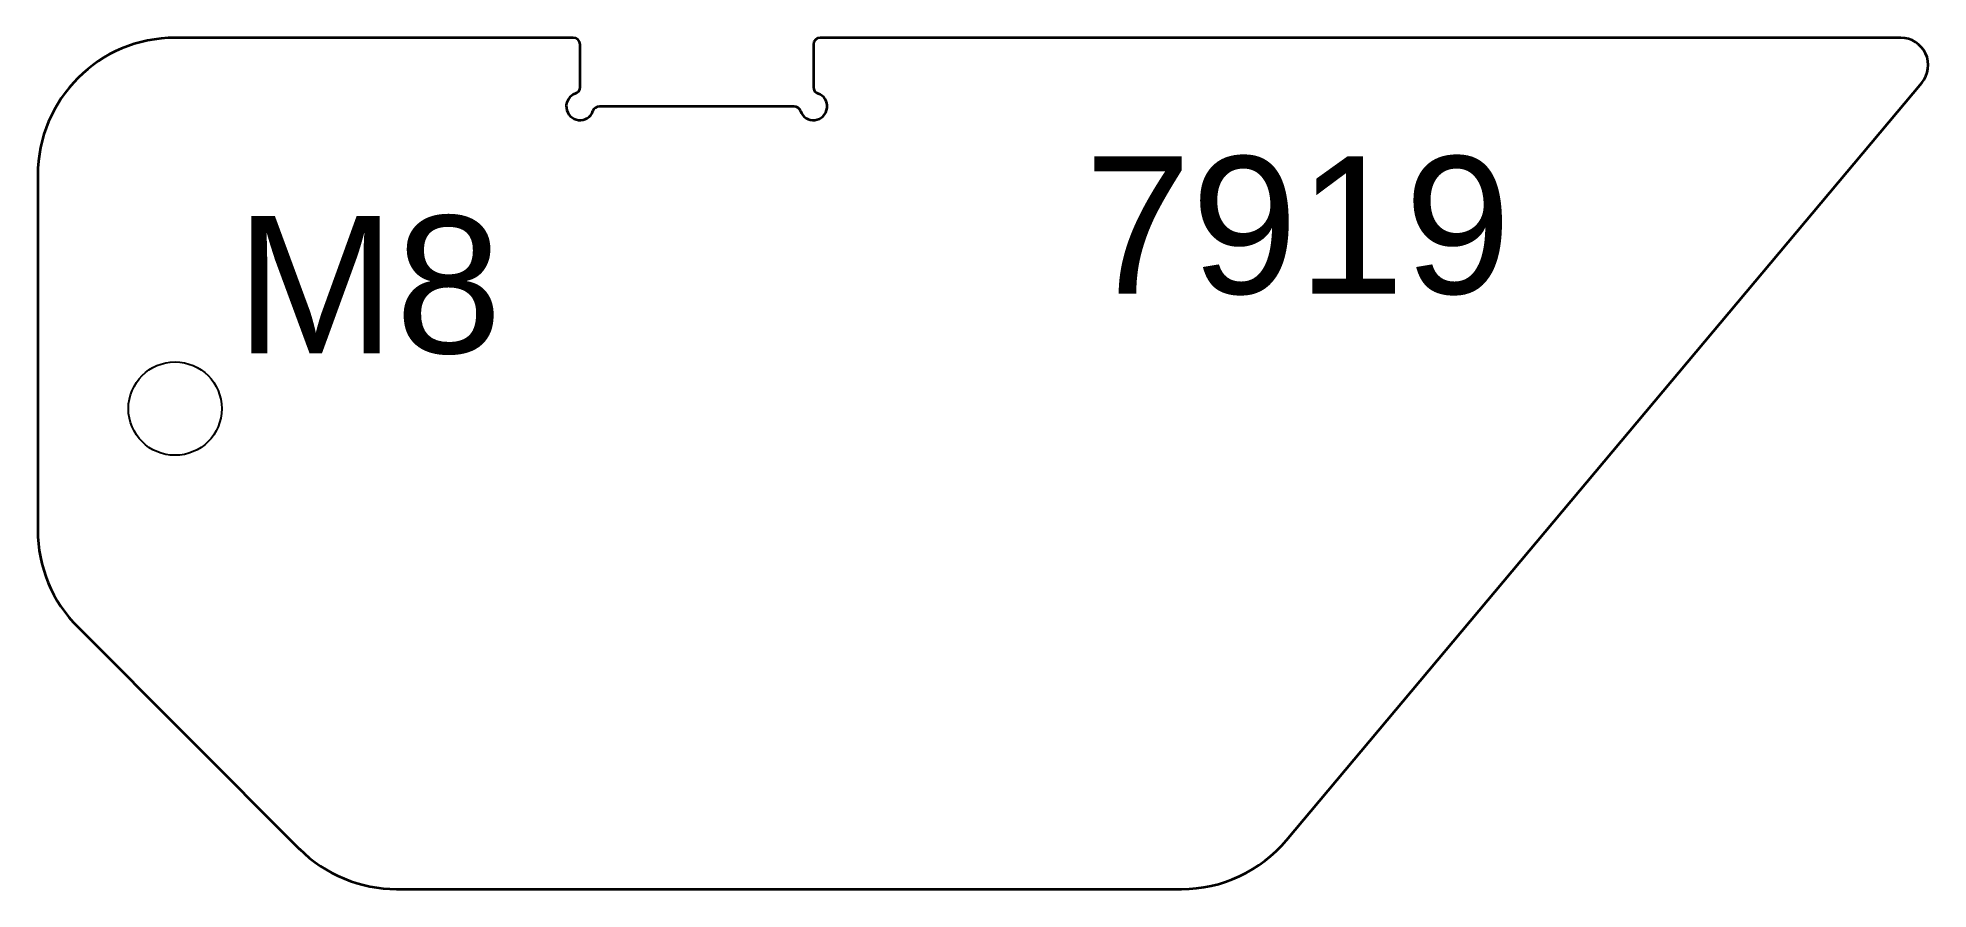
# Model space of a CAD drawing. Header units: millimetres. Extents: x 2198 to 2336, y 1691 to 1753.
import ezdxf

# ---------------------------------------------------------------- set-up
doc = ezdxf.new("R2010")
doc.units = ezdxf.units.MM
doc.layers.add('Gravír', color=1, linetype='Continuous')
doc.styles.get("Standard").update_dxf_attribs({"font": 'arial.ttf'})

msp = doc.modelspace()

# ---------------------------------------------------------------- linework, layer by layer
at = {"color": 7, "linetype": 'Continuous', "lineweight": 35}
for p, q in [((2237.49, 1752.89), (2208.49, 1752.89)), ((2237.99, 1749.3), (2237.99, 1752.39)), ((2254.99, 1752.39), (2254.99, 1749.3)), ((2334.2, 1752.89), (2255.49, 1752.89)), ((2289.46, 1694.46), (2335.73, 1749.6)), ((2253.58, 1747.89), (2239.4, 1747.89)), ((2198.49, 1742.89), (2198.49, 1717.03)), ((2201.42, 1709.96), (2217.56, 1693.81)), ((2224.63, 1690.89), (2281.8, 1690.89))]:
    msp.add_line(p, q, dxfattribs=at)
msp.add_circle((2208.49, 1725.88), 3.4)
for centre, radius, start, end in [((2208.49, 1742.89), 10, 90, 180), ((2237.49, 1752.39), 0.5, 0, 90), ((2255.49, 1752.39), 0.5, 90, 180), ((2334.2, 1750.89), 2, 320, 90), ((2237.49, 1749.3), 0.5, 289.4712, 0), ((2255.49, 1749.3), 0.5, 180, 250.5288), ((2237.99, 1747.89), 1, 109.4712, 340.5288), ((2239.4, 1747.39), 0.5, 90, 160.5288), ((2253.58, 1747.39), 0.5, 19.4712, 90), ((2254.99, 1747.89), 1, 199.4712, 70.5288), ((2208.49, 1717.03), 10, 180, 225), ((2281.8, 1700.89), 10, 270, 320), ((2224.63, 1700.89), 10, 225, 270)]:
    msp.add_arc(centre, radius, start, end, dxfattribs=at)

# ---------------------------------------------------------------- texts
at = {"layer": 'Gravír'}
for s, p in [('7919', (2274.74, 1734.25)), ('M8', (2212.9, 1729.92))]:
    msp.add_text(s, height=10, dxfattribs=at).set_placement(p)

doc.saveas('drawing.dxf')
